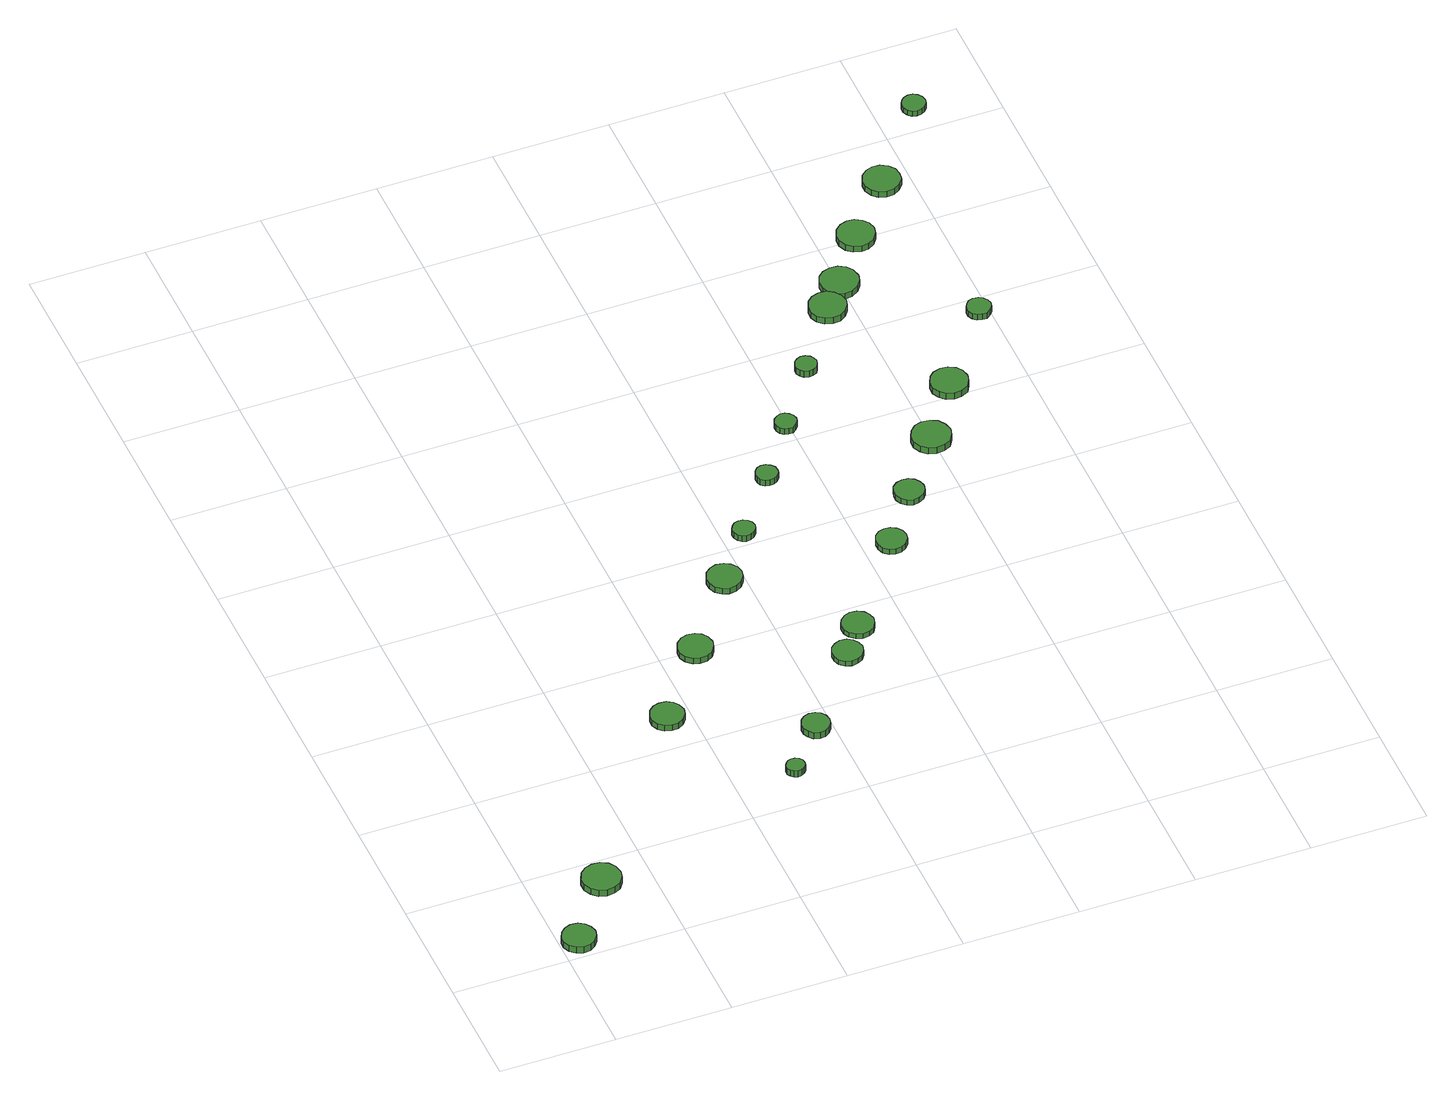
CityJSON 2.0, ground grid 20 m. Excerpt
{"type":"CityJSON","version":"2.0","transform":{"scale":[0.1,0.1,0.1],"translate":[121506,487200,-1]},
"CityObjects":{
"tree1":{"type":"SolitaryVegetationObject","attributes":{"function":"something"},"geometry":[{"type":"MultiSurface","lod":"1","boundaries":[[[0,1,2,3,4,5,6,7,8,9,10,11,12,13,14]],[[15,16,17,18,19,20,21,22,23,24,25,26,27,28,29]],[[0,29,28,1]],[[1,28,27,2]],[[2,27,26,3]],[[3,26,25,4]],[[4,25,24,5]],[[5,24,23,6]],[[6,23,22,7]],[[7,22,21,8]],[[8,21,20,9]],[[9,20,19,10]],[[10,19,18,11]],[[11,18,17,12]],[[12,17,16,13]],[[13,16,15,14]],[[14,15,29,0]]]}]},
"tree2":{"type":"SolitaryVegetationObject","attributes":{"function":"something"},"geometry":[{"type":"MultiSurface","lod":"1","boundaries":[[[30,31,32,33,34,35,36,37,38,39,40,41,42,43,44]],[[45,46,47,48,49,50,51,52,53,54,55,56,57,58,59]],[[30,59,58,31]],[[31,58,57,32]],[[32,57,56,33]],[[33,56,55,34]],[[34,55,54,35]],[[35,54,53,36]],[[36,53,52,37]],[[37,52,51,38]],[[38,51,50,39]],[[39,50,49,40]],[[40,49,48,41]],[[41,48,47,42]],[[42,47,46,43]],[[43,46,45,44]],[[44,45,59,30]]]}]},
"tree3":{"type":"SolitaryVegetationObject","attributes":{"function":"something"},"geometry":[{"type":"MultiSurface","lod":"1","boundaries":[[[60,61,62,63,64,65,66,67,68,69,70,71,72,73,74]],[[75,76,77,78,79,80,81,82,83,84,85,86,87,88,89]],[[60,89,88,61]],[[61,88,87,62]],[[62,87,86,63]],[[63,86,85,64]],[[64,85,84,65]],[[65,84,83,66]],[[66,83,82,67]],[[67,82,81,68]],[[68,81,80,69]],[[69,80,79,70]],[[70,79,78,71]],[[71,78,77,72]],[[72,77,76,73]],[[73,76,75,74]],[[74,75,89,60]]]}]},
"tree4":{"type":"SolitaryVegetationObject","attributes":{"function":"something"},"geometry":[{"type":"MultiSurface","lod":"1","boundaries":[[[90,91,92,93,94,95,96,97,98,99,100,101,102,103,104]],[[105,106,107,108,109,110,111,112,113,114,115,116,117,118,119]],[[90,119,118,91]],[[91,118,117,92]],[[92,117,116,93]],[[93,116,115,94]],[[94,115,114,95]],[[95,114,113,96]],[[96,113,112,97]],[[97,112,111,98]],[[98,111,110,99]],[[99,110,109,100]],[[100,109,108,101]],[[101,108,107,102]],[[102,107,106,103]],[[103,106,105,104]],[[104,105,119,90]]]}]},
"tree5":{"type":"SolitaryVegetationObject","attributes":{"function":"something"},"geometry":[{"type":"MultiSurface","lod":"1","boundaries":[[[120,121,122,123,124,125,126,127,128,129,130,131,132,133,134]],[[135,136,137,138,139,140,141,142,143,144,145,146,147,148,149]],[[120,149,148,121]],[[121,148,147,122]],[[122,147,146,123]],[[123,146,145,124]],[[124,145,144,125]],[[125,144,143,126]],[[126,143,142,127]],[[127,142,141,128]],[[128,141,140,129]],[[129,140,139,130]],[[130,139,138,131]],[[131,138,137,132]],[[132,137,136,133]],[[133,136,135,134]],[[134,135,149,120]]]}]},
"tree6":{"type":"SolitaryVegetationObject","attributes":{"function":"something"},"geometry":[{"type":"MultiSurface","lod":"1","boundaries":[[[150,151,152,153,154,155,156,157,158,159,160,161,162,163,164]],[[165,166,167,168,169,170,171,172,173,174,175,176,177,178,179]],[[150,179,178,151]],[[151,178,177,152]],[[152,177,176,153]],[[153,176,175,154]],[[154,175,174,155]],[[155,174,173,156]],[[156,173,172,157]],[[157,172,171,158]],[[158,171,170,159]],[[159,170,169,160]],[[160,169,168,161]],[[161,168,167,162]],[[162,167,166,163]],[[163,166,165,164]],[[164,165,179,150]]]}]},
"tree7":{"type":"SolitaryVegetationObject","attributes":{"function":"something"},"geometry":[{"type":"MultiSurface","lod":"1","boundaries":[[[180,181,182,183,184,185,186,187,188,189,190,191,192,193,194]],[[195,196,197,198,199,200,201,202,203,204,205,206,207,208,209]],[[180,209,208,181]],[[181,208,207,182]],[[182,207,206,183]],[[183,206,205,184]],[[184,205,204,185]],[[185,204,203,186]],[[186,203,202,187]],[[187,202,201,188]],[[188,201,200,189]],[[189,200,199,190]],[[190,199,198,191]],[[191,198,197,192]],[[192,197,196,193]],[[193,196,195,194]],[[194,195,209,180]]]}]},
"tree8":{"type":"SolitaryVegetationObject","attributes":{"function":"something"},"geometry":[{"type":"MultiSurface","lod":"1","boundaries":[[[210,211,212,213,214,215,216,217,218,219,220,221,222,223,224]],[[225,226,227,228,229,230,231,232,233,234,235,236,237,238,239]],[[210,239,238,211]],[[211,238,237,212]],[[212,237,236,213]],[[213,236,235,214]],[[214,235,234,215]],[[215,234,233,216]],[[216,233,232,217]],[[217,232,231,218]],[[218,231,230,219]],[[219,230,229,220]],[[220,229,228,221]],[[221,228,227,222]],[[222,227,226,223]],[[223,226,225,224]],[[224,225,239,210]]]}]},
"tree9":{"type":"SolitaryVegetationObject","attributes":{"function":"something"},"geometry":[{"type":"MultiSurface","lod":"1","boundaries":[[[240,241,242,243,244,245,246,247,248,249,250,251,252,253,254]],[[255,256,257,258,259,260,261,262,263,264,265,266,267,268,269]],[[240,269,268,241]],[[241,268,267,242]],[[242,267,266,243]],[[243,266,265,244]],[[244,265,264,245]],[[245,264,263,246]],[[246,263,262,247]],[[247,262,261,248]],[[248,261,260,249]],[[249,260,259,250]],[[250,259,258,251]],[[251,258,257,252]],[[252,257,256,253]],[[253,256,255,254]],[[254,255,269,240]]]}]},
"tree10":{"type":"SolitaryVegetationObject","attributes":{"function":"something"},"geometry":[{"type":"MultiSurface","lod":"1","boundaries":[[[270,271,272,273,274,275,276,277,278,279,280,281,282,283,284]],[[285,286,287,288,289,290,291,292,293,294,295,296,297,298,299]],[[270,299,298,271]],[[271,298,297,272]],[[272,297,296,273]],[[273,296,295,274]],[[274,295,294,275]],[[275,294,293,276]],[[276,293,292,277]],[[277,292,291,278]],[[278,291,290,279]],[[279,290,289,280]],[[280,289,288,281]],[[281,288,287,282]],[[282,287,286,283]],[[283,286,285,284]],[[284,285,299,270]]]}]},
"tree11":{"type":"SolitaryVegetationObject","attributes":{"function":"something"},"geometry":[{"type":"MultiSurface","lod":"1","boundaries":[[[300,301,302,303,304,305,306,307,308,309,310,311,312,313,314]],[[315,316,317,318,319,320,321,322,323,324,325,326,327,328,329]],[[300,329,328,301]],[[301,328,327,302]],[[302,327,326,303]],[[303,326,325,304]],[[304,325,324,305]],[[305,324,323,306]],[[306,323,322,307]],[[307,322,321,308]],[[308,321,320,309]],[[309,320,319,310]],[[310,319,318,311]],[[311,318,317,312]],[[312,317,316,313]],[[313,316,315,314]],[[314,315,329,300]]]}]},
"tree12":{"type":"SolitaryVegetationObject","attributes":{"function":"something"},"geometry":[{"type":"MultiSurface","lod":"1","boundaries":[[[330,331,332,333,334,335,336,337,338,339,340,341,342,343,344]],[[345,346,347,348,349,350,351,352,353,354,355,356,357,358,359]],[[330,359,358,331]],[[331,358,357,332]],[[332,357,356,333]],[[333,356,355,334]],[[334,355,354,335]],[[335,354,353,336]],[[336,353,352,337]],[[337,352,351,338]],[[338,351,350,339]],[[339,350,349,340]],[[340,349,348,341]],[[341,348,347,342]],[[342,347,346,343]],[[343,346,345,344]],[[344,345,359,330]]]}]},
"tree13":{"type":"SolitaryVegetationObject","attributes":{"function":"something"},"geometry":[{"type":"MultiSurface","lod":"1","boundaries":[[[360,361,362,363,364,365,366,367,368,369,370,371,372,373,374]],[[375,376,377,378,379,380,381,382,383,384,385,386,387,388,389]],[[360,389,388,361]],[[361,388,387,362]],[[362,387,386,363]],[[363,386,385,364]],[[364,385,384,365]],[[365,384,383,366]],[[366,383,382,367]],[[367,382,381,368]],[[368,381,380,369]],[[369,380,379,370]],[[370,379,378,371]],[[371,378,377,372]],[[372,377,376,373]],[[373,376,375,374]],[[374,375,389,360]]]}]},
"tree14":{"type":"SolitaryVegetationObject","attributes":{"function":"something"},"geometry":[{"type":"MultiSurface","lod":"1","boundaries":[[[390,391,392,393,394,395,396,397,398,399,400,401,402,403,404]],[[405,406,407,408,409,410,411,412,413,414,415,416,417,418,419]],[[390,419,418,391]],[[391,418,417,392]],[[392,417,416,393]],[[393,416,415,394]],[[394,415,414,395]],[[395,414,413,396]],[[396,413,412,397]],[[397,412,411,398]],[[398,411,410,399]],[[399,410,409,400]],[[400,409,408,401]],[[401,408,407,402]],[[402,407,406,403]],[[403,406,405,404]],[[404,405,419,390]]]}]},
"tree15":{"type":"SolitaryVegetationObject","attributes":{"function":"something"},"geometry":[{"type":"MultiSurface","lod":"1","boundaries":[[[420,421,422,423,424,425,426,427,428,429,430,431,432,433,434]],[[435,436,437,438,439,440,441,442,443,444,445,446,447,448,449]],[[420,449,448,421]],[[421,448,447,422]],[[422,447,446,423]],[[423,446,445,424]],[[424,445,444,425]],[[425,444,443,426]],[[426,443,442,427]],[[427,442,441,428]],[[428,441,440,429]],[[429,440,439,430]],[[430,439,438,431]],[[431,438,437,432]],[[432,437,436,433]],[[433,436,435,434]],[[434,435,449,420]]]}]},
"tree16":{"type":"SolitaryVegetationObject","attributes":{"function":"something"},"geometry":[{"type":"MultiSurface","lod":"1","boundaries":[[[450,451,452,453,454,455,456,457,458,459,460,461,462,463,464]],[[465,466,467,468,469,470,471,472,473,474,475,476,477,478,479]],[[450,479,478,451]],[[451,478,477,452]],[[452,477,476,453]],[[453,476,475,454]],[[454,475,474,455]],[[455,474,473,456]],[[456,473,472,457]],[[457,472,471,458]],[[458,471,470,459]],[[459,470,469,460]],[[460,469,468,461]],[[461,468,467,462]],[[462,467,466,463]],[[463,466,465,464]],[[464,465,479,450]]]}]},
"tree17":{"type":"SolitaryVegetationObject","attributes":{"function":"something"},"geometry":[{"type":"MultiSurface","lod":"1","boundaries":[[[480,481,482,483,484,485,486,487,488,489,490,491,492,493,494]],[[495,496,497,498,499,500,501,502,503,504,505,506,507,508,509]],[[480,509,508,481]],[[481,508,507,482]],[[482,507,506,483]],[[483,506,505,484]],[[484,505,504,485]],[[485,504,503,486]],[[486,503,502,487]],[[487,502,501,488]],[[488,501,500,489]],[[489,500,499,490]],[[490,499,498,491]],[[491,498,497,492]],[[492,497,496,493]],[[493,496,495,494]],[[494,495,509,480]]]}]},
"tree18":{"type":"SolitaryVegetationObject","attributes":{"function":"something"},"geometry":[{"type":"MultiSurface","lod":"1","boundaries":[[[510,511,512,513,514,515,516,517,518,519,520,521,522,523,524]],[[525,526,527,528,529,530,531,532,533,534,535,536,537,538,539]],[[510,539,538,511]],[[511,538,537,512]],[[512,537,536,513]],[[513,536,535,514]],[[514,535,534,515]],[[515,534,533,516]],[[516,533,532,517]],[[517,532,531,518]],[[518,531,530,519]],[[519,530,529,520]],[[520,529,528,521]],[[521,528,527,522]],[[522,527,526,523]],[[523,526,525,524]],[[524,525,539,510]]]}]},
"tree19":{"type":"SolitaryVegetationObject","attributes":{"function":"something"},"geometry":[{"type":"MultiSurface","lod":"1","boundaries":[[[540,541,542,543,544,545,546,547,548,549,550,551,552,553,554]],[[555,556,557,558,559,560,561,562,563,564,565,566,567,568,569]],[[540,569,568,541]],[[541,568,567,542]],[[542,567,566,543]],[[543,566,565,544]],[[544,565,564,545]],[[545,564,563,546]],[[546,563,562,547]],[[547,562,561,548]],[[548,561,560,549]],[[549,560,559,550]],[[550,559,558,551]],[[551,558,557,552]],[[552,557,556,553]],[[553,556,555,554]],[[554,555,569,540]]]}]},
"tree20":{"type":"SolitaryVegetationObject","attributes":{"function":"something"},"geometry":[{"type":"MultiSurface","lod":"1","boundaries":[[[570,571,572,573,574,575,576,577,578,579,580,581,582,583,584]],[[585,586,587,588,589,590,591,592,593,594,595,596,597,598,599]],[[570,599,598,571]],[[571,598,597,572]],[[572,597,596,573]],[[573,596,595,574]],[[574,595,594,575]],[[575,594,593,576]],[[576,593,592,577]],[[577,592,591,578]],[[578,591,590,579]],[[579,590,589,580]],[[580,589,588,581]],[[581,588,587,582]],[[582,587,586,583]],[[583,586,585,584]],[[584,585,599,570]]]}]},
"tree21":{"type":"SolitaryVegetationObject","attributes":{"function":"something"},"geometry":[{"type":"MultiSurface","lod":"1","boundaries":[[[600,601,602,603,604,605,606,607,608,609,610,611,612,613,614]],[[615,616,617,618,619,620,621,622,623,624,625,626,627,628,629]],[[600,629,628,601]],[[601,628,627,602]],[[602,627,626,603]],[[603,626,625,604]],[[604,625,624,605]],[[605,624,623,606]],[[606,623,622,607]],[[607,622,621,608]],[[608,621,620,609]],[[609,620,619,610]],[[610,619,618,611]],[[611,618,617,612]],[[612,617,616,613]],[[613,616,615,614]],[[614,615,629,600]]]}]},
"tree22":{"type":"SolitaryVegetationObject","attributes":{"function":"something"},"geometry":[{"type":"MultiSurface","lod":"1","boundaries":[[[630,631,632,633,634,635,636,637,638,639,640,641,642,643,644]],[[645,646,647,648,649,650,651,652,653,654,655,656,657,658,659]],[[630,659,658,631]],[[631,658,657,632]],[[632,657,656,633]],[[633,656,655,634]],[[634,655,654,635]],[[635,654,653,636]],[[636,653,652,637]],[[637,652,651,638]],[[638,651,650,639]],[[639,650,649,640]],[[640,649,648,641]],[[641,648,647,642]],[[642,647,646,643]],[[643,646,645,644]],[[644,645,659,630]]]}]},
"tree23":{"type":"SolitaryVegetationObject","attributes":{"function":"something"},"geometry":[{"type":"MultiSurface","lod":"1","boundaries":[[[660,661,662,663,664,665,666,667,668,669,670,671,672,673,674]],[[675,676,677,678,679,680,681,682,683,684,685,686,687,688,689]],[[660,689,688,661]],[[661,688,687,662]],[[662,687,686,663]],[[663,686,685,664]],[[664,685,684,665]],[[665,684,683,666]],[[666,683,682,667]],[[667,682,681,668]],[[668,681,680,669]],[[669,680,679,670]],[[670,679,678,671]],[[671,678,677,672]],[[672,677,676,673]],[[673,676,675,674]],[[674,675,689,660]]]}]}
},
"vertices":[
[61,36,20],[58,47,20],[51,57,20],[41,63,20],[29,64,20],[18,60,20],[9,52,20],[4,41,20],[4,30,20],[9,19,20],[18,11,20],[29,7,20],[41,8,20],[51,14,20],[58,24,20],[58,24,7],[51,14,7],[41,8,7],[29,7,7],[18,11,7],[9,19,7],[4,30,7],[4,41,7],[9,52,7],[18,60,7],[29,64,7],[41,63,7],[51,57,7],[58,47,7],[61,36,7],
[149,145,25],[146,159,25],[138,170,25],[126,177,25],[112,178,25],[99,174,25],[89,165,25],[83,152,25],[83,138,25],[89,126,25],[99,116,25],[112,112,25],[126,114,25],[138,120,25],[146,132,25],[146,132,12],[138,120,12],[126,114,12],[112,112,12],[99,116,12],[89,126,12],[83,138,12],[83,152,12],[89,165,12],[99,174,12],[112,178,12],[126,177,12],[138,170,12],[146,159,12],[149,145,12],
[388,465,21],[385,477,21],[378,486,21],[368,492,21],[356,493,21],[345,490,21],[336,482,21],[331,471,21],[331,459,21],[336,448,21],[345,440,21],[356,437,21],[368,438,21],[378,444,21],[385,453,21],[385,453,9],[378,444,9],[368,438,9],[356,437,9],[345,440,9],[336,448,9],[331,459,9],[331,471,9],[336,482,9],[345,490,9],[356,493,9],[368,492,9],[378,486,9],[385,477,9],[388,465,9],
[518,273,25],[517,279,25],[513,284,25],[507,287,25],[501,288,25],[495,286,25],[490,282,25],[487,276,25],[487,269,25],[490,264,25],[495,259,25],[501,257,25],[507,258,25],[513,261,25],[517,266,25],[517,266,12],[513,261,12],[507,258,12],[501,257,12],[495,259,12],[490,264,12],[487,269,12],[487,276,12],[490,282,12],[495,286,12],[501,288,12],[507,287,12],[513,284,12],[517,279,12],[518,273,12],
[492,599,18],[489,611,18],[482,621,18],[472,627,18],[459,628,18],[448,625,18],[438,616,18],[433,605,18],[433,593,18],[438,582,18],[448,573,18],[459,570,18],[472,571,18],[482,577,18],[489,587,18],[489,587,6],[482,577,6],[472,571,6],[459,570,6],[448,573,6],[438,582,6],[433,593,6],[433,605,6],[438,616,6],[448,625,6],[459,628,6],[472,627,6],[482,621,6],[489,611,6],[492,599,6],
[596,358,19],[594,368,19],[588,376,19],[580,381,19],[570,382,19],[560,379,19],[553,372,19],[549,363,19],[549,353,19],[553,344,19],[560,337,19],[570,334,19],[580,335,19],[588,340,19],[594,348,19],[594,348,6],[588,340,6],[580,335,6],[570,334,6],[560,337,6],[553,344,6],[549,353,6],[549,363,6],[553,372,6],[560,379,6],[570,382,6],[580,381,6],[588,376,6],[594,368,6],[596,358,6],
[597,734,18],[595,746,18],[587,756,18],[577,762,18],[564,764,18],[553,760,18],[543,752,18],[538,740,18],[538,728,18],[543,716,18],[553,708,18],[564,704,18],[577,706,18],[587,712,18],[595,722,18],[595,722,6],[587,712,6],[577,706,6],[564,704,6],[553,708,6],[543,716,6],[538,728,6],[538,740,6],[543,752,6],[553,760,6],[564,764,6],[577,762,6],[587,756,6],[595,746,6],[597,734,6],
[711,500,16],[708,510,16],[702,519,16],[693,525,16],[682,526,16],[671,522,16],[663,515,16],[659,505,16],[659,494,16],[663,484,16],[671,477,16],[682,473,16],[693,475,16],[702,480,16],[708,489,16],[708,489,6],[702,480,6],[693,475,6],[682,473,6],[671,477,6],[663,484,6],[659,494,6],[659,505,6],[663,515,6],[671,522,6],[682,526,6],[693,525,6],[702,519,6],[708,510,6],[711,500,6],
[658,827,18],[656,835,18],[651,841,18],[644,845,18],[636,846,18],[629,844,18],[623,838,18],[619,831,18],[619,823,18],[623,816,18],[629,810,18],[636,808,18],[644,809,18],[651,813,18],[656,819,18],[656,819,6],[651,813,6],[644,809,6],[636,808,6],[629,810,6],[623,816,6],[619,823,6],[619,831,6],[623,838,6],[629,844,6],[636,846,6],[644,845,6],[651,841,6],[656,835,6],[658,827,6],
[752,554,16],[749,565,16],[743,574,16],[733,580,16],[721,581,16],[711,578,16],[702,570,16],[697,560,16],[697,548,16],[702,538,16],[711,530,16],[721,526,16],[733,528,16],[743,533,16],[749,543,16],[749,543,6],[743,533,6],[733,528,6],[721,526,6],[711,530,6],[702,538,6],[697,548,6],[697,560,6],[702,570,6],[711,578,6],[721,581,6],[733,580,6],[743,574,6],[749,565,6],[752,554,6],
[740,934,18],[739,942,18],[734,948,18],[727,952,18],[719,953,18],[712,951,18],[706,945,18],[703,938,18],[703,930,18],[706,923,18],[712,918,18],[719,916,18],[727,917,18],[734,920,18],[739,927,18],[739,927,6],[734,920,6],[727,917,6],[719,916,6],[712,918,6],[706,923,6],[703,930,6],[703,938,6],[706,945,6],[712,951,6],[719,953,6],[727,952,6],[734,948,6],[739,942,6],[740,934,6],
[874,717,17],[872,727,17],[865,736,17],[856,741,17],[845,742,17],[835,739,17],[827,732,17],[823,722,17],[823,711,17],[827,701,17],[835,694,17],[845,691,17],[856,692,17],[865,697,17],[872,706,17],[872,706,6],[865,697,6],[856,692,6],[845,691,6],[835,694,6],[827,701,6],[823,711,6],[823,722,6],[827,732,6],[835,739,6],[845,742,6],[856,741,6],[865,736,6],[872,727,6],[874,717,6],
[814,1035,18],[812,1043,18],[807,1049,18],[801,1053,18],[793,1054,18],[786,1051,18],[780,1046,18],[777,1039,18],[777,1031,18],[780,1024,18],[786,1019,18],[793,1017,18],[801,1017,18],[807,1021,18],[812,1028,18],[812,1028,6],[807,1021,6],[801,1017,6],[793,1017,6],[786,1019,6],[780,1024,6],[777,1031,6],[777,1039,6],[780,1046,6],[786,1051,6],[793,1054,6],[801,1053,6],[807,1049,6],[812,1043,6],[814,1035,6],
[944,813,17],[941,823,17],[935,832,17],[926,837,17],[915,838,17],[905,835,17],[897,828,17],[893,818,17],[893,808,17],[897,798,17],[905,791,17],[915,787,17],[926,789,17],[935,794,17],[941,802,17],[941,802,6],[935,794,6],[926,789,6],[915,787,6],[905,791,6],[897,798,6],[893,808,6],[893,818,6],[897,828,6],[905,835,6],[915,838,6],[926,837,6],[935,832,6],[941,823,6],[944,813,6],
[892,1141,25],[890,1149,25],[886,1155,25],[879,1159,25],[871,1160,25],[864,1157,25],[858,1152,25],[855,1145,25],[855,1138,25],[858,1131,25],[864,1125,25],[871,1123,25],[879,1124,25],[886,1128,25],[890,1134,25],[890,1134,12],[886,1128,12],[879,1124,12],[871,1123,12],[864,1125,12],[858,1131,12],[855,1138,12],[855,1145,12],[858,1152,12],[864,1157,12],[871,1160,12],[879,1159,12],[886,1155,12],[890,1149,12],[892,1141,12],
[1032,918,19],[1029,931,19],[1021,943,19],[1009,949,19],[995,951,19],[982,947,19],[972,937,19],[966,925,19],[966,911,19],[972,899,19],[982,889,19],[995,885,19],[1009,887,19],[1021,893,19],[1029,905,19],[1029,905,6],[1021,893,6],[1009,887,6],[995,885,6],[982,889,6],[972,899,6],[966,911,6],[966,925,6],[972,937,6],[982,947,6],[995,951,6],[1009,949,6],[1021,943,6],[1029,931,6],[1032,918,6],
[989,1255,26],[986,1268,26],[978,1279,26],[967,1286,26],[954,1287,26],[941,1283,26],[931,1274,26],[926,1262,26],[926,1249,26],[931,1237,26],[941,1228,26],[954,1224,26],[967,1225,26],[978,1232,26],[986,1243,26],[986,1243,13],[978,1232,13],[967,1225,13],[954,1224,13],[941,1228,13],[931,1237,13],[926,1249,13],[926,1262,13],[931,1274,13],[941,1283,13],[954,1287,13],[967,1286,13],[978,1279,13],[986,1268,13],[989,1255,13],
[1103,1020,24],[1100,1033,24],[1093,1043,24],[1081,1050,24],[1068,1051,24],[1055,1047,24],[1046,1039,24],[1040,1027,24],[1040,1013,24],[1046,1001,24],[1055,992,24],[1068,988,24],[1081,990,24],[1093,996,24],[1100,1007,24],[1100,1007,11],[1093,996,11],[1081,990,11],[1068,988,11],[1055,992,11],[1046,1001,11],[1040,1013,11],[1040,1027,11],[1046,1039,11],[1055,1047,11],[1068,1051,11],[1081,1050,11],[1093,1043,11],[1100,1033,11],[1103,1020,11],
[1030,1304,24],[1027,1318,24],[1019,1329,24],[1007,1336,24],[994,1337,24],[980,1333,24],[970,1324,24],[965,1311,24],[965,1297,24],[970,1285,24],[980,1276,24],[994,1271,24],[1007,1273,24],[1019,1280,24],[1027,1291,24],[1027,1291,12],[1019,1280,12],[1007,1273,12],[994,1271,12],[980,1276,12],[970,1285,12],[965,1297,12],[965,1311,12],[970,1324,12],[980,1333,12],[994,1337,12],[1007,1336,12],[1019,1329,12],[1027,1318,12],[1030,1304,12],
[1097,1402,20],[1094,1415,20],[1086,1425,20],[1075,1432,20],[1062,1433,20],[1049,1429,20],[1039,1420,20],[1034,1408,20],[1034,1395,20],[1039,1383,20],[1049,1374,20],[1062,1370,20],[1075,1371,20],[1086,1378,20],[1094,1389,20],[1094,1389,7],[1086,1378,7],[1075,1371,7],[1062,1370,7],[1049,1374,7],[1039,1383,7],[1034,1395,7],[1034,1408,7],[1039,1420,7],[1049,1429,7],[1062,1433,7],[1075,1432,7],[1086,1425,7],[1094,1415,7],[1097,1402,7],
[1202,1165,23],[1200,1173,23],[1195,1180,23],[1188,1184,23],[1179,1185,23],[1171,1183,23],[1165,1177,23],[1161,1169,23],[1161,1161,23],[1165,1153,23],[1171,1147,23],[1179,1145,23],[1188,1145,23],[1195,1150,23],[1200,1157,23],[1200,1157,11],[1195,1150,11],[1188,1145,11],[1179,1145,11],[1171,1147,11],[1165,1153,11],[1161,1161,11],[1161,1169,11],[1165,1177,11],[1171,1183,11],[1179,1185,11],[1188,1184,11],[1195,1180,11],[1200,1173,11],[1202,1165,11],
[1183,1506,19],[1181,1519,19],[1173,1529,19],[1161,1536,19],[1148,1537,19],[1136,1533,19],[1126,1524,19],[1121,1512,19],[1121,1499,19],[1126,1487,19],[1136,1478,19],[1148,1474,19],[1161,1475,19],[1173,1482,19],[1181,1493,19],[1181,1493,7],[1173,1482,7],[1161,1475,7],[1148,1474,7],[1136,1478,7],[1126,1487,7],[1121,1499,7],[1121,1512,7],[1126,1524,7],[1136,1533,7],[1148,1537,7],[1161,1536,7],[1173,1529,7],[1181,1519,7],[1183,1506,7],
[1287,1653,18],[1285,1661,18],[1280,1668,18],[1273,1672,18],[1265,1673,18],[1257,1670,18],[1251,1665,18],[1247,1657,18],[1247,1649,18],[1251,1641,18],[1257,1635,18],[1265,1633,18],[1273,1634,18],[1280,1638,18],[1285,1645,18],[1285,1645,7],[1280,1638,7],[1273,1634,7],[1265,1633,7],[1257,1635,7],[1251,1641,7],[1247,1649,7],[1247,1657,7],[1251,1665,7],[1257,1670,7],[1265,1673,7],[1273,1672,7],[1280,1668,7],[1285,1661,7],[1287,1653,7]
]}
